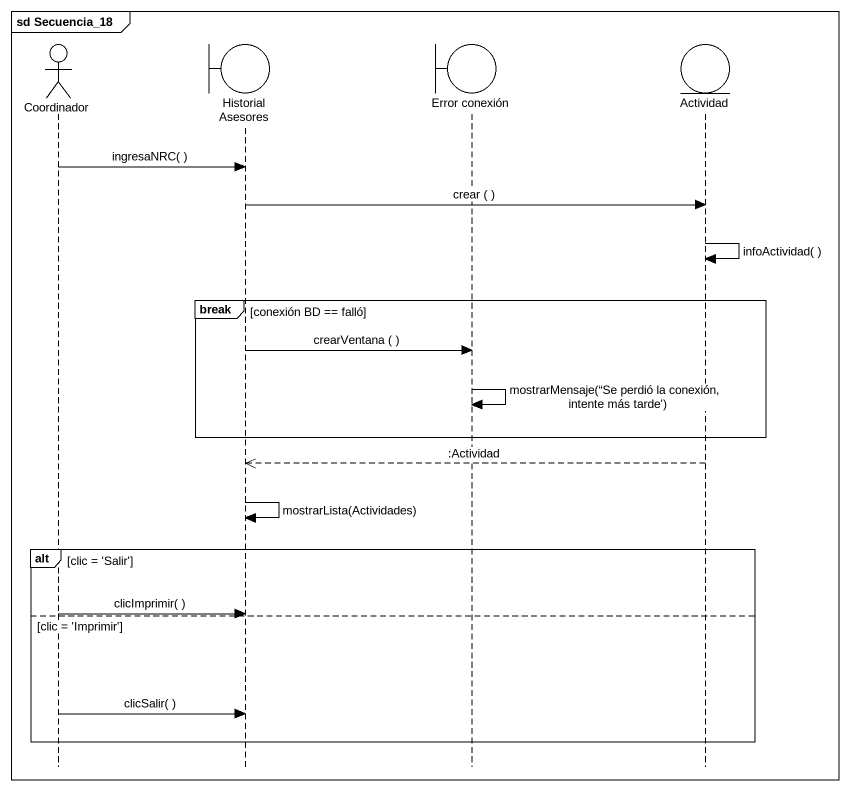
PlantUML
@startuml
mainframe sd Secuencia_18
hide footbox
actor Coordinador
boundary "Historial Asesores" as Historial_Asesores
boundary "Error conexión" as Error_conexión
entity Actividad

Coordinador -> Historial_Asesores : ingresaNRC( )
Historial_Asesores -> Actividad : crear ( )
Actividad -> Actividad : infoActividad( )
break conexión BD == falló
  Historial_Asesores -> Error_conexión : crearVentana ( )
  Error_conexión -> Error_conexión : mostrarMensaje(“Se perdió la conexión, intente más tarde')
end
Actividad -->> Historial_Asesores : :Actividad
Historial_Asesores -> Historial_Asesores : mostrarLista(Actividades)
alt clic = 'Salir'
  Coordinador -> Historial_Asesores : clicImprimir( )
else clic = 'Imprimir'
  Coordinador -> Historial_Asesores : clicSalir( )
end
@enduml
